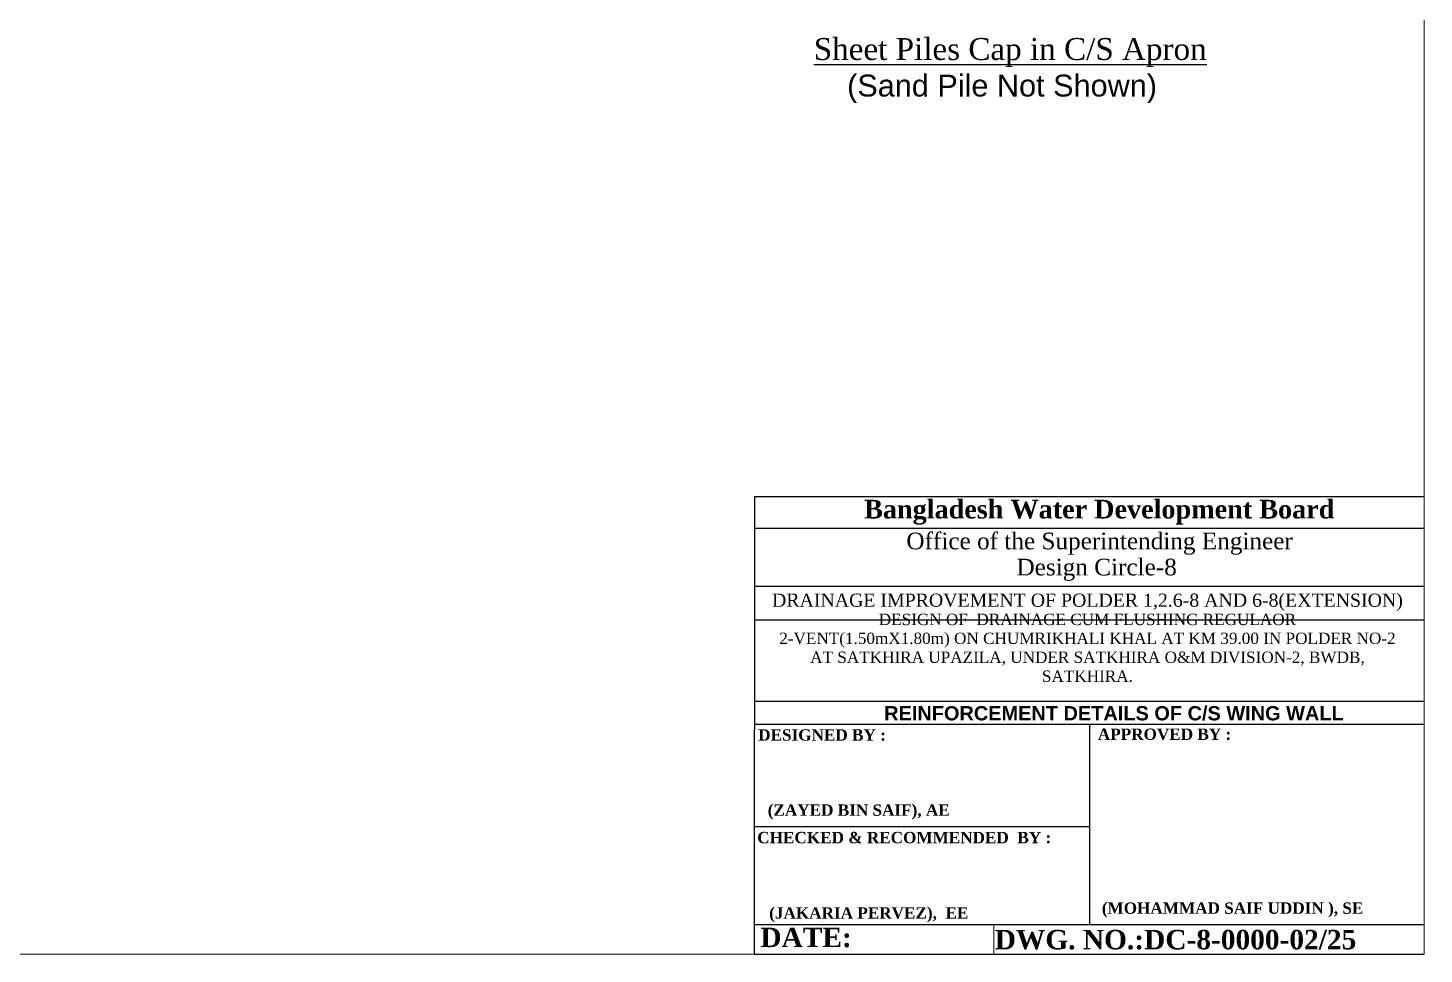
# Model space of a CAD drawing. Extents: x -545075 to 1728153, y -708141 to -305611.
# Drawn here: x 644623 to 681865, y -658734 to -634030 of the extents above; entities that cross this region are included whole.
import ezdxf

# ---------------------------------------------------------------- set-up
doc = ezdxf.new("R2010")
doc.units = 0
doc.header["$MEASUREMENT"] = 0
doc.layers.get('0').update_dxf_attribs({"linetype": 'CONTINUOUS'})
doc.layers.add('Left Bank Profile', color=7, linetype='CONTINUOUS', lineweight=25)
doc.layers.add('LINE', color=7, linetype='CONTINUOUS')
doc.styles.add('Arial-200', font='arial.ttf')
doc.styles.get("Standard").update_dxf_attribs({"font": 'times.ttf', "height": 250})

msp = doc.modelspace()

# ---------------------------------------------------------------- linework, layer by layer
at = {"color": 7, "linetype": 'ByBlock', "lineweight": 20}
msp.add_lwpolyline([(609892.959, -658733.909), (609892.959, -607839.262), (681865.188, -607839.262), (681865.188, -658733.909), (609892.959, -658733.909)], close=True, dxfattribs=at)
at = {"layer": 'Left Bank Profile'}
msp.add_lwpolyline([(664007.28, -658733.909), (681865.188, -658733.909)], dxfattribs=at)
msp.add_lwpolyline([(664007.28, -658733.909), (681865.188, -658733.909)], dxfattribs=at)
at = {"layer": 'LINE'}
for p, q in [((664007.28, -646528.786), (681865.188, -646528.786)), ((664007.28, -646528.786), (664007.28, -652740.976)), ((664007.28, -647375.471), (681865.188, -647375.471)), ((664007.28, -648921.941), (681865.188, -648921.941)), ((664007.28, -649818.72), (681865.188, -649818.72)), ((664007.28, -651985.617), (681865.188, -651985.617)), ((664007.28, -652598.994), (681865.188, -652598.994)), ((664007.28, -658733.909), (664007.28, -652740.976)), ((672936.234, -652598.994), (672936.234, -657941.433)), ((664007.28, -655334.296), (672936.234, -655334.296)), ((664007.28, -657941.433), (681865.188, -657941.433)), ((667357.894, -657941.433), (681865.188, -657941.433)), ((667357.894, -657941.433), (681865.188, -657941.433)), ((667357.894, -657941.433), (681865.188, -657941.433))]:
    msp.add_line(p, q, dxfattribs=at)
at = {"layer": 'LINE', "lineweight": 9}
msp.add_line((681865.188, -646528.786), (681865.188, -658733.909), dxfattribs=at)
at = {"layer": 'LINE', "color": 7, "lineweight": 9}
for p, q in [((670389.815, -657941.433), (670389.815, -658733.909)), ((681865.188, -658733.909), (664601.511, -658733.909)), ((678181.136, -658733.909), (679388.471, -658733.909))]:
    msp.add_line(p, q, dxfattribs=at)

# ---------------------------------------------------------------- texts
at = {"color": 0, "linetype": 'ByBlock', "lineweight": -2, "insert": (667463.169, -652511.374), "char_height": 380.64689, "width": 20522.19521, "attachment_point": 7, "style": 'Arial-200'}
msp.add_mtext('{\\fArial|b1|i0|c0|p34;REINFORCEMENT DETAILS OF C/S WING WALL}', dxfattribs=at)
at = {"layer": 'LINE', "insert": (669721.528, -634299.523), "char_height": 585, "width": 21075.69772, "attachment_point": 2, "style": 'Arial-200'}
msp.add_mtext('{\\fTimes New Roman|b1|i0|c0|p18;          \\fTimes New Roman|b0|i0|c0|p18;\\LSheet Piles Cap in C/S Apron\\P\\l       \\A1;\\fArial|b0|i0|c0|p34;\\C7; (Sand Pile Not Shown) }', dxfattribs=at)
at = {"layer": 'LINE', "color": 7, "lineweight": 9}
for s, insert, char_height, width, attachment_point in [('{\\fTimes New Roman|b1|i0|c0|p18;Bangladesh Water Development Board}', (666927.987, -646617.113), 497.51809, 17870.68828, 1), ('{\\fTimes New Roman|b0|i0|c0|p18;Office of the Superintending Engineer}', (668055.63, -647491.956), 445.23095, 15992.55112, 1), ('{\\fTimes New Roman|b0|i0|c0|p18;Design Circle-8}', (670992.555, -648188.175), 445.23095, 15992.55112, 1), ('{\\fTimes New Roman Greek|b0|i0|c0|p18;\\C256;DRAINAGE IMPROVEMENT OF POLDER 1,2.6-8 AND 6-8(EXTENSION)}', (672885.43, -649582.694), 350, 17410.56988, 8), ('{\\fTimes New Roman Greek|b0|i0|c0|p18;\\C256;DESIGN OF  DRAINAGE CUM FLUSHING REGULAOR\\P2-VENT(1.50mX1.80m) ON CHUMRIKHALI KHAL AT KM 39.00 IN POLDER NO-2 AT SATKHIRA UPAZILA, UNDER SATKHIRA O&M DIVISION-2, BWDB, SATKHIRA.}', (672885.43, -651479.508), 302.878199, 16855.77975, 8)]:
    msp.add_mtext(s, dxfattribs=dict(at, insert=insert, char_height=char_height, width=width, attachment_point=attachment_point))
at = {"layer": 'LINE', "color": 7, "lineweight": 9, "attachment_point": 1}
for s, insert, char_height in [('{\\fTimes New Roman|b1|i0|c0|p18;DESIGNED BY :}', (664103.049, -652737.608), 302.8782), ('{\\fTimes New Roman|b1|i0|c0|p18;APPROVED BY :}', (673162.588, -652718.004), 302.8782), ('{\\fTimes New Roman|b1|i0|c0|p18;\\C0;(ZAYED BIN SAIF), AE}', (664356.931, -654742.075), 302.8782), ('{\\fTimes New Roman|b1|i0|c0|p18;CHECKED & RECOMMENDED  BY :}', (664078.153, -655474.815), 302.8782), ('{\\fTimes New Roman|b1|i0|c0|p18;\\C0;(JAKARIA PERVEZ),  EE  }', (664396.67, -657485.133), 302.8782), ('{\\fTimes New Roman|b1|i0|c0|p18;\\C0;(MOHAMMAD SAIF UDDIN ), SE}', (673269.183, -657356.07), 302.8782), ('{\\fTimes New Roman|b1|i0|c0|p18;DATE:}', (664160.711, -658029.824), 518.95951), (' {\\fTimes New Roman|b1|i0|c0|p18;DWG. NO.:DC-8-0000-02/25}', (670216.339, -658088.645), 518.95951)]:
    msp.add_mtext(s, dxfattribs=dict(at, insert=insert, char_height=char_height))

doc.saveas('drawing.dxf')
